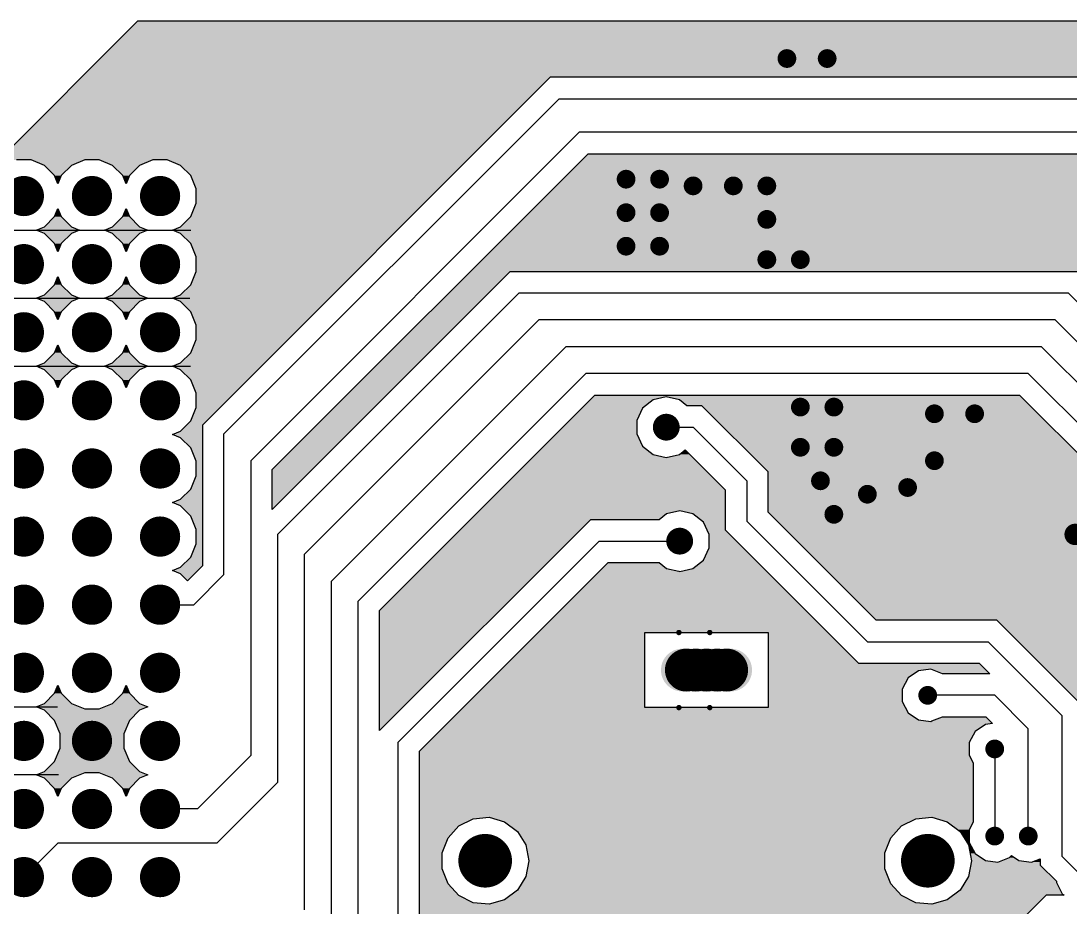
# Model space of a CAD drawing. Extents: x 295 to 953, y 10 to 290.
# Drawn here: x 514.4 to 579, y 188.7 to 243.2 of the extents above; entities that cross this region are included whole.
import ezdxf

# ---------------------------------------------------------------- set-up
doc = ezdxf.new("R2010")
doc.units = 0
doc.header["$LTSCALE"] = 5
doc.header["$MEASUREMENT"] = 0
doc.layers.get('0').update_dxf_attribs({"linetype": 'CONTINUOUS', "lineweight": 25})
doc.layers.add('19_SOLD_GBR', color=4, linetype='CONTINUOUS')

msp = doc.modelspace()

# ---------------------------------------------------------------- linework, layer by layer
at = {"color": 7}
for points, const_width in [([(561.866, 240.925, -1), (561.289, 240.925, -1)], 0.577), ([(564.341, 240.925, -1), (563.764, 240.925, -1)], 0.577), ([(515.237, 232.461, -1), (514, 232.461, -1)], 1.238), ([(519.428, 232.461, -1), (518.191, 232.461, -1)], 1.238), ([(523.619, 232.461, -1), (522.382, 232.461, -1)], 1.238), ([(551.966, 233.5, -1), (551.389, 233.5, -1)], 0.577), ([(554.029, 233.5, -1), (553.451, 233.5, -1)], 0.577), ([(556.091, 233.088, -1), (555.514, 233.088, -1)], 0.577), ([(558.566, 233.088, -1), (557.989, 233.088, -1)], 0.577), ([(560.629, 233.088, -1), (560.051, 233.088, -1)], 0.577), ([(551.966, 231.438, -1), (551.389, 231.438, -1)], 0.577), ([(554.029, 231.438, -1), (553.451, 231.438, -1)], 0.577), ([(560.629, 231.025, -1), (560.051, 231.025, -1)], 0.577), ([(551.966, 229.375, -1), (551.389, 229.375, -1)], 0.577), ([(554.029, 229.375, -1), (553.451, 229.375, -1)], 0.577), ([(515.237, 228.27, -1), (514, 228.27, -1)], 1.238), ([(519.428, 228.27, -1), (518.191, 228.27, -1)], 1.238), ([(523.619, 228.27, -1), (522.382, 228.27, -1)], 1.238), ([(560.629, 228.55, -1), (560.051, 228.55, -1)], 0.577), ([(562.691, 228.55, -1), (562.114, 228.55, -1)], 0.577), ([(515.237, 224.079, -1), (514, 224.079, -1)], 1.238), ([(519.428, 224.079, -1), (518.191, 224.079, -1)], 1.238), ([(523.619, 224.079, -1), (522.382, 224.079, -1)], 1.238), ([(515.237, 219.888, -1), (514, 219.888, -1)], 1.238), ([(519.428, 219.888, -1), (518.191, 219.888, -1)], 1.238), ([(523.619, 219.888, -1), (522.382, 219.888, -1)], 1.238), ([(562.691, 219.475, -1), (562.114, 219.475, -1)], 0.577), ([(564.754, 219.475, -1), (564.176, 219.475, -1)], 0.577), ([(570.941, 219.063, -1), (570.364, 219.063, -1)], 0.577), ([(573.416, 219.063, -1), (572.839, 219.063, -1)], 0.577), ([(554.565, 218.238, -1), (553.74, 218.238, -1)], 0.825), ([(562.691, 217, -1), (562.114, 217, -1)], 0.577), ([(564.754, 217, -1), (564.176, 217, -1)], 0.577), ([(515.237, 215.697, -1), (514, 215.697, -1)], 1.238), ([(519.428, 215.697, -1), (518.191, 215.697, -1)], 1.238), ([(523.619, 215.697, -1), (522.382, 215.697, -1)], 1.238), ([(570.941, 216.175, -1), (570.364, 216.175, -1)], 0.577), ([(563.929, 214.938, -1), (563.351, 214.938, -1)], 0.577), ([(569.291, 214.525, -1), (568.714, 214.525, -1)], 0.577), ([(566.816, 214.113, -1), (566.239, 214.113, -1)], 0.577), ([(564.754, 212.875, -1), (564.176, 212.875, -1)], 0.577), ([(515.237, 211.506, -1), (514, 211.506, -1)], 1.238), ([(519.428, 211.506, -1), (518.191, 211.506, -1)], 1.238), ([(523.619, 211.506, -1), (522.382, 211.506, -1)], 1.238), ([(555.39, 211.225, -1), (554.565, 211.225, -1)], 0.825), ([(579.645, 211.638, -1), (578.985, 211.638, -1)], 0.66), ([(515.237, 207.315, -1), (514, 207.315, -1)], 1.238), ([(519.428, 207.315, -1), (518.191, 207.315, -1)], 1.238), ([(523.619, 207.315, -1), (522.382, 207.315, -1)], 1.238), ([(555.012, 205.602, -1), (554.847, 205.602, -1)], 0.165), ([(556.91, 205.602, -1), (556.745, 205.602, -1)], 0.165), ([(515.237, 203.124, -1), (514, 203.124, -1)], 1.238), ([(519.428, 203.124, -1), (518.191, 203.124, -1)], 1.238), ([(523.619, 203.124, -1), (522.382, 203.124, -1)], 1.238), ([(556.05, 203.292, -1), (554.73, 203.292, -1)], 1.32), ([(556.628, 203.292, -1), (555.308, 203.292, -1)], 1.32), ([(557.288, 203.292, -1), (555.968, 203.292, -1)], 1.32), ([(557.948, 203.292, -1), (556.628, 203.292, -1)], 1.32), ([(558.525, 203.292, -1), (557.205, 203.292, -1)], 1.32), ([(570.529, 201.738, -1), (569.951, 201.738, -1)], 0.577), ([(555.012, 200.982, -1), (554.847, 200.982, -1)], 0.165), ([(556.91, 200.982, -1), (556.745, 200.982, -1)], 0.165), ([(515.237, 198.933, -1), (514, 198.933, -1)], 1.238), ([(519.428, 198.933, -1), (518.191, 198.933, -1)], 1.238), ([(523.619, 198.933, -1), (522.382, 198.933, -1)], 1.238), ([(574.654, 198.438, -1), (574.076, 198.438, -1)], 0.577), ([(515.237, 194.742, -1), (514, 194.742, -1)], 1.238), ([(519.428, 194.742, -1), (518.191, 194.742, -1)], 1.238), ([(523.619, 194.742, -1), (522.382, 194.742, -1)], 1.238), ([(543.832, 191.557, -1), (542.182, 191.557, -1)], 1.65), ([(571.073, 191.557, -1), (569.423, 191.557, -1)], 1.65), ([(574.654, 193.075, -1), (574.076, 193.075, -1)], 0.577), ([(576.716, 193.075, -1), (576.139, 193.075, -1)], 0.577), ([(515.237, 190.551, -1), (514, 190.551, -1)], 1.238), ([(519.428, 190.551, -1), (518.191, 190.551, -1)], 1.238), ([(523.619, 190.551, -1), (522.382, 190.551, -1)], 1.238)]:
    msp.add_lwpolyline(points, format="xyb", close=True, dxfattribs=dict(at, const_width=const_width))
at = {"layer": '19_SOLD_GBR', "color": 7}
for p, q in [((506.88, 228.482), (521.633, 243.235)), ((521.633, 243.235), (855.113, 243.235)), ((547.006, 239.77), (525.608, 218.371)), ((718.194, 239.77), (547.006, 239.77)), ((547.553, 238.45), (526.928, 217.825)), ((547.553, 238.45), (606.54, 238.45)), ((528.578, 216.175), (548.79, 236.388)), ((603.24, 236.388), (548.79, 236.388)), ((529.898, 215.629), (549.336, 235.068)), ((549.336, 235.068), (602.694, 235.068)), ((515.061, 234.688), (514.175, 234.688)), ((515.881, 234.35), (515.061, 234.688)), ((516.508, 233.723), (515.881, 234.35)), ((517.547, 234.35), (516.92, 233.723)), ((518.366, 234.688), (517.547, 234.35)), ((519.252, 234.688), (518.366, 234.688)), ((520.072, 234.35), (519.252, 234.688)), ((520.699, 233.723), (520.072, 234.35)), ((521.738, 234.35), (521.111, 233.723)), ((522.557, 234.688), (521.738, 234.35)), ((523.443, 234.688), (522.557, 234.688)), ((524.263, 234.35), (523.443, 234.688)), ((524.89, 233.723), (524.263, 234.35)), ((516.714, 233.223), (516.508, 233.723)), ((516.92, 233.723), (516.714, 233.223)), ((520.905, 233.223), (520.699, 233.723)), ((521.111, 233.723), (520.905, 233.223)), ((525.228, 232.904), (524.89, 233.723)), ((525.228, 232.018), (525.228, 232.904)), ((524.89, 231.198), (525.228, 232.018)), ((515.881, 230.571), (516.508, 231.198)), ((516.508, 231.198), (516.714, 231.698)), ((516.714, 231.698), (516.92, 231.198)), ((516.92, 231.198), (517.547, 230.571)), ((520.072, 230.571), (520.699, 231.198)), ((520.699, 231.198), (520.905, 231.698)), ((520.905, 231.698), (521.111, 231.198)), ((521.111, 231.198), (521.738, 230.571)), ((524.263, 230.571), (524.89, 231.198)), ((515.381, 230.365), (515.881, 230.571)), ((517.547, 230.571), (518.047, 230.365)), ((519.572, 230.365), (520.072, 230.571)), ((521.738, 230.571), (522.238, 230.365)), ((523.763, 230.365), (524.263, 230.571)), ((512.655, 230.365), (515.812, 230.365)), ((515.881, 230.159), (515.381, 230.365)), ((515.812, 230.365), (520.003, 230.365)), ((516.508, 229.532), (515.881, 230.159)), ((517.547, 230.159), (516.92, 229.532)), ((518.047, 230.365), (517.547, 230.159)), ((520.072, 230.159), (519.572, 230.365)), ((520.003, 230.365), (524.898, 230.365)), ((520.699, 229.532), (520.072, 230.159)), ((521.738, 230.159), (521.111, 229.532)), ((522.238, 230.365), (521.738, 230.159)), ((524.263, 230.159), (523.763, 230.365)), ((524.89, 229.532), (524.263, 230.159)), ((516.714, 229.032), (516.508, 229.532)), ((516.92, 229.532), (516.714, 229.032)), ((520.905, 229.032), (520.699, 229.532)), ((521.111, 229.532), (520.905, 229.032)), ((525.228, 228.713), (524.89, 229.532)), ((525.228, 227.827), (525.228, 228.713)), ((516.508, 227.007), (516.714, 227.507)), ((516.714, 227.507), (516.92, 227.007)), ((520.699, 227.007), (520.905, 227.507)), ((520.905, 227.507), (521.111, 227.007)), ((524.89, 227.007), (525.228, 227.827)), ((544.531, 227.807), (529.898, 213.175)), ((579.449, 227.807), (544.531, 227.807)), ((515.881, 226.38), (516.508, 227.007)), ((516.92, 227.007), (517.547, 226.38)), ((520.072, 226.38), (520.699, 227.007)), ((521.111, 227.007), (521.738, 226.38)), ((524.263, 226.38), (524.89, 227.007)), ((512.622, 226.174), (515.812, 226.174)), ((515.381, 226.174), (515.881, 226.38)), ((515.881, 225.968), (515.381, 226.174)), ((515.812, 226.174), (520.003, 226.174)), ((516.508, 225.341), (515.881, 225.968)), ((517.547, 225.968), (516.92, 225.341)), ((517.547, 226.38), (518.047, 226.174)), ((518.047, 226.174), (517.547, 225.968)), ((519.572, 226.174), (520.072, 226.38)), ((520.072, 225.968), (519.572, 226.174)), ((520.003, 226.174), (524.832, 226.174)), ((520.699, 225.341), (520.072, 225.968)), ((521.738, 225.968), (521.111, 225.341)), ((521.738, 226.38), (522.238, 226.174)), ((522.238, 226.174), (521.738, 225.968)), ((523.763, 226.174), (524.263, 226.38)), ((524.263, 225.968), (523.763, 226.174)), ((524.89, 225.341), (524.263, 225.968)), ((530.228, 211.638), (545.078, 226.488)), ((578.903, 226.488), (545.078, 226.488)), ((578.903, 226.488), (587.978, 217.413)), ((516.714, 224.841), (516.508, 225.341)), ((516.92, 225.341), (516.714, 224.841)), ((520.905, 224.841), (520.699, 225.341)), ((521.111, 225.341), (520.905, 224.841)), ((525.228, 224.522), (524.89, 225.341)), ((531.878, 210.4), (546.315, 224.838)), ((578.078, 224.838), (546.315, 224.838)), ((578.078, 224.838), (586.74, 216.175)), ((525.228, 223.636), (525.228, 224.522)), ((524.89, 222.816), (525.228, 223.636)), ((515.881, 222.189), (516.508, 222.816)), ((516.508, 222.816), (516.714, 223.316)), ((516.714, 223.316), (516.92, 222.816)), ((516.92, 222.816), (517.547, 222.189)), ((520.072, 222.189), (520.699, 222.816)), ((520.699, 222.816), (520.905, 223.316)), ((520.905, 223.316), (521.111, 222.816)), ((521.111, 222.816), (521.738, 222.189)), ((524.263, 222.189), (524.89, 222.816)), ((533.528, 208.75), (547.965, 223.188)), ((577.253, 223.188), (547.965, 223.188)), ((577.253, 223.188), (585.503, 214.938)), ((515.381, 221.983), (515.881, 222.189)), ((517.547, 222.189), (518.047, 221.983)), ((519.572, 221.983), (520.072, 222.189)), ((521.738, 222.189), (522.238, 221.983)), ((523.763, 221.983), (524.263, 222.189)), ((512.474, 221.983), (515.812, 221.983)), ((515.881, 221.777), (515.381, 221.983)), ((515.812, 221.983), (520.003, 221.983)), ((516.508, 221.15), (515.881, 221.777)), ((517.547, 221.777), (516.92, 221.15)), ((518.047, 221.983), (517.547, 221.777)), ((520.072, 221.777), (519.572, 221.983)), ((520.003, 221.983), (524.882, 221.983)), ((520.699, 221.15), (520.072, 221.777)), ((521.738, 221.777), (521.111, 221.15)), ((522.238, 221.983), (521.738, 221.777)), ((524.263, 221.777), (523.763, 221.983)), ((524.89, 221.15), (524.263, 221.777)), ((535.178, 207.513), (549.203, 221.538)), ((576.428, 221.538), (549.203, 221.538)), ((576.428, 221.538), (584.265, 213.7)), ((516.714, 220.65), (516.508, 221.15)), ((516.92, 221.15), (516.714, 220.65)), ((520.905, 220.65), (520.699, 221.15)), ((521.111, 221.15), (520.905, 220.65)), ((525.228, 220.331), (524.89, 221.15)), ((525.228, 219.445), (525.228, 220.331)), ((536.498, 206.966), (549.749, 220.217)), ((549.749, 220.217), (575.881, 220.217)), ((575.881, 220.217), (583.719, 212.38)), ((553.344, 219.916), (552.697, 219.399)), ((554.153, 220.099), (553.344, 219.916)), ((554.961, 219.916), (554.153, 220.099)), ((555.408, 219.557), (554.961, 219.916)), ((556.349, 219.557), (555.408, 219.557)), ((560.423, 215.484), (556.349, 219.557)), ((524.89, 218.625), (525.228, 219.445)), ((552.697, 219.399), (552.338, 218.652)), ((524.263, 217.998), (524.89, 218.625)), ((525.608, 218.371), (525.608, 209.709)), ((552.338, 218.652), (552.338, 217.823)), ((554.153, 218.238), (555.803, 218.238)), ((559.103, 214.938), (555.803, 218.238)), ((523.763, 217.792), (524.263, 217.998)), ((524.263, 217.586), (523.763, 217.792)), ((524.89, 216.959), (524.263, 217.586)), ((526.928, 209.163), (526.928, 217.825)), ((552.338, 217.823), (552.697, 217.076)), ((525.228, 216.14), (524.89, 216.959)), ((552.697, 217.076), (553.344, 216.559)), ((553.344, 216.559), (554.153, 216.376)), ((554.153, 216.376), (554.961, 216.559)), ((554.961, 216.559), (555.324, 216.85)), ((555.324, 216.85), (557.783, 214.391)), ((525.228, 215.254), (525.228, 216.14)), ((528.578, 216.175), (528.578, 198.025)), ((529.898, 213.175), (529.898, 215.629)), ((524.89, 214.434), (525.228, 215.254)), ((560.423, 213.009), (560.423, 215.484)), ((524.263, 213.807), (524.89, 214.434)), ((557.783, 214.391), (557.783, 211.916)), ((559.103, 214.938), (559.103, 212.463)), ((523.763, 213.601), (524.263, 213.807)), ((524.263, 213.395), (523.763, 213.601)), ((524.89, 212.768), (524.263, 213.395)), ((554.978, 213.086), (554.169, 212.903)), ((555.786, 212.903), (554.978, 213.086)), ((525.228, 211.949), (524.89, 212.768)), ((549.481, 212.545), (536.498, 199.563)), ((553.722, 212.545), (549.481, 212.545)), ((554.169, 212.903), (553.722, 212.545)), ((556.433, 212.387), (555.786, 212.903)), ((566.528, 205.038), (559.103, 212.463)), ((567.074, 206.357), (560.423, 213.009)), ((525.228, 211.063), (525.228, 211.949)), ((556.793, 211.639), (556.433, 212.387)), ((557.783, 211.916), (565.981, 203.718)), ((530.228, 211.638), (530.228, 196.375)), ((550.028, 211.225), (537.653, 198.85)), ((550.028, 211.225), (554.978, 211.225)), ((556.793, 210.811), (556.793, 211.639)), ((524.89, 210.243), (525.228, 211.063)), ((556.433, 210.063), (556.793, 210.811)), ((524.263, 209.616), (524.89, 210.243)), ((531.878, 210.4), (531.878, 188.538)), ((538.973, 198.304), (550.574, 209.905)), ((550.574, 209.905), (553.722, 209.905)), ((553.722, 209.905), (554.169, 209.547)), ((555.786, 209.547), (556.433, 210.063)), ((523.763, 209.41), (524.263, 209.616)), ((524.263, 209.204), (523.763, 209.41)), ((524.682, 208.785), (524.263, 209.204)), ((525.608, 209.709), (524.682, 208.785)), ((554.169, 209.547), (554.93, 209.374)), ((554.93, 209.374), (554.978, 209.364)), ((554.978, 209.364), (555.786, 209.547)), ((526.928, 209.163), (525.08, 207.315)), ((533.528, 208.75), (533.528, 186.888)), ((523.001, 207.315), (525.08, 207.315)), ((535.178, 207.513), (535.178, 185.238)), ((536.498, 199.563), (536.498, 206.966)), ((574.499, 206.357), (567.074, 206.357)), ((579.81, 201.046), (574.499, 206.357)), ((552.833, 205.602), (554.93, 205.602)), ((552.833, 200.982), (552.833, 205.602)), ((554.93, 205.602), (556.426, 205.602)), ((556.426, 205.602), (556.428, 205.602)), ((556.428, 205.602), (556.827, 205.602)), ((556.827, 205.602), (558.324, 205.602)), ((558.324, 205.602), (558.325, 205.602)), ((558.325, 205.602), (560.423, 205.602)), ((560.423, 205.602), (560.423, 200.982)), ((566.528, 205.038), (573.953, 205.038)), ((578.49, 200.5), (573.953, 205.038)), ((565.981, 203.718), (573.406, 203.718)), ((573.406, 203.718), (574.065, 203.058)), ((569.031, 202.808), (568.673, 202.124)), ((569.667, 203.247), (569.031, 202.808)), ((570.435, 203.341), (569.667, 203.247)), ((571.157, 203.066), (570.435, 203.341)), ((571.166, 203.058), (571.157, 203.066)), ((574.065, 203.058), (571.166, 203.058)), ((516.508, 201.861), (516.714, 202.361)), ((516.714, 202.361), (516.92, 201.861)), ((520.699, 201.861), (520.905, 202.361)), ((520.905, 202.361), (521.111, 201.861)), ((568.673, 202.124), (568.673, 201.351)), ((515.881, 201.234), (516.508, 201.861)), ((516.92, 201.861), (517.547, 201.234)), ((520.072, 201.234), (520.699, 201.861)), ((521.111, 201.861), (521.738, 201.234)), ((574.365, 201.738), (570.24, 201.738)), ((574.365, 201.738), (576.428, 199.675)), ((512.375, 201.028), (516.698, 201.028)), ((515.381, 201.028), (515.881, 201.234)), ((515.881, 200.822), (515.381, 201.028)), ((516.508, 200.195), (515.881, 200.822)), ((517.547, 201.234), (518.366, 200.896)), ((518.366, 200.896), (519.252, 200.896)), ((519.252, 200.896), (520.072, 201.234)), ((521.738, 200.822), (521.111, 200.195)), ((521.738, 201.234), (522.238, 201.028)), ((522.238, 201.028), (521.738, 200.822)), ((554.93, 200.982), (552.833, 200.982)), ((556.426, 200.982), (554.93, 200.982)), ((556.428, 200.982), (556.426, 200.982)), ((556.827, 200.982), (556.428, 200.982)), ((558.324, 200.982), (556.827, 200.982)), ((558.325, 200.982), (558.324, 200.982)), ((560.423, 200.982), (558.325, 200.982)), ((568.673, 201.351), (569.031, 200.667)), ((516.846, 199.376), (516.508, 200.195)), ((521.111, 200.195), (520.773, 199.376)), ((569.031, 200.667), (569.667, 200.228)), ((569.667, 200.228), (570.435, 200.135)), ((570.435, 200.135), (570.496, 200.158)), ((570.496, 200.158), (571.157, 200.409)), ((571.157, 200.409), (571.166, 200.417)), ((571.166, 200.417), (573.819, 200.417)), ((573.819, 200.417), (574.235, 200.002)), ((578.49, 200.5), (578.49, 191.838)), ((573.156, 199.508), (572.798, 198.824)), ((573.792, 199.947), (573.156, 199.508)), ((574.235, 200.002), (573.792, 199.947)), ((576.428, 193.075), (576.428, 199.675)), ((516.846, 198.49), (516.846, 199.376)), ((520.773, 199.376), (520.773, 198.49)), ((537.653, 184.413), (537.653, 198.85)), ((516.508, 197.67), (516.846, 198.49)), ((520.773, 198.49), (521.111, 197.67)), ((538.973, 185.287), (538.973, 198.304)), ((572.798, 198.824), (572.798, 198.051)), ((574.365, 198.438), (574.365, 193.075)), ((515.881, 197.043), (516.508, 197.67)), ((521.111, 197.67), (521.738, 197.043)), ((525.294, 194.742), (528.578, 198.025)), ((572.798, 198.051), (573.045, 197.58)), ((573.045, 197.58), (573.045, 193.933)), ((515.381, 196.837), (515.881, 197.043)), ((518.366, 196.969), (517.547, 196.631)), ((519.252, 196.969), (518.366, 196.969)), ((520.072, 196.631), (519.252, 196.969)), ((521.738, 197.043), (522.238, 196.837)), ((516.747, 196.837), (513.315, 196.837)), ((515.881, 196.631), (515.381, 196.837)), ((516.508, 196.004), (515.881, 196.631)), ((517.547, 196.631), (516.92, 196.004)), ((520.699, 196.004), (520.072, 196.631)), ((521.738, 196.631), (521.111, 196.004)), ((522.238, 196.837), (521.738, 196.631)), ((526.499, 192.646), (530.228, 196.375)), ((516.714, 195.504), (516.508, 196.004)), ((516.92, 196.004), (516.714, 195.504)), ((520.905, 195.504), (520.699, 196.004)), ((521.111, 196.004), (520.905, 195.504)), ((525.294, 194.742), (523.001, 194.742)), ((540.723, 192.971), (541.388, 193.7)), ((541.388, 193.7), (542.271, 194.141)), ((542.271, 194.141), (543.254, 194.232)), ((543.254, 194.232), (544.205, 193.961)), ((544.205, 193.961), (544.992, 193.367)), ((567.965, 192.971), (568.63, 193.7)), ((568.63, 193.7), (569.512, 194.141)), ((569.512, 194.141), (570.496, 194.232)), ((570.496, 194.232), (571.446, 193.961)), ((571.446, 193.961), (572.233, 193.367)), ((573.045, 193.933), (572.798, 193.461)), ((544.992, 193.367), (545.512, 192.527)), ((572.233, 193.367), (572.753, 192.527)), ((572.798, 193.461), (572.798, 192.689)), ((514.619, 190.551), (516.714, 192.646)), ((526.499, 192.646), (516.714, 192.646)), ((540.367, 192.05), (540.723, 192.971)), ((545.512, 192.527), (545.693, 191.557)), ((567.608, 192.05), (567.965, 192.971)), ((572.753, 192.527), (572.935, 191.557)), ((572.798, 192.689), (573.156, 192.004)), ((540.367, 191.064), (540.367, 192.05)), ((567.608, 191.064), (567.608, 192.05)), ((573.156, 192.004), (573.792, 191.565)), ((574.56, 191.473), (575.282, 191.747)), ((575.282, 191.747), (575.4, 191.879)), ((575.4, 191.879), (575.855, 191.565)), ((579.728, 190.6), (578.49, 191.838)), ((545.693, 191.557), (545.512, 190.587)), ((572.935, 191.557), (572.753, 190.587)), ((573.792, 191.565), (574.56, 191.473)), ((575.855, 191.565), (576.622, 191.473)), ((576.622, 191.473), (577.17, 191.679)), ((577.17, 191.679), (577.17, 191.291)), ((577.17, 191.291), (578.16, 190.301)), ((540.723, 190.143), (540.367, 191.064)), ((545.512, 190.587), (544.992, 189.747)), ((567.965, 190.143), (567.608, 191.064)), ((572.753, 190.587), (572.233, 189.747)), ((541.388, 189.414), (540.723, 190.143)), ((568.63, 189.414), (567.965, 190.143)), ((578.16, 190.301), (578.16, 190.214)), ((578.16, 190.214), (578.518, 189.529)), ((542.271, 188.973), (541.388, 189.414)), ((544.205, 189.153), (543.254, 188.882)), ((544.992, 189.747), (544.205, 189.153)), ((569.512, 188.973), (568.63, 189.414)), ((571.446, 189.153), (570.496, 188.882)), ((572.233, 189.747), (571.446, 189.153)), ((577.531, 189.445), (572.633, 184.546)), ((578.64, 189.445), (577.531, 189.445)), ((578.518, 189.529), (578.64, 189.445)), ((543.254, 188.882), (542.271, 188.973)), ((570.496, 188.882), (569.512, 188.973))]:
    msp.add_line(p, q, dxfattribs=at)
for points in [[(855.113, 241.42), (855.113, 243.235), (519.818, 241.42), (521.633, 243.235)], [(718.194, 239.77), (719.844, 241.42), (518.168, 239.77), (519.818, 241.42)], [(541.924, 234.688), (547.006, 239.77), (513.086, 234.688), (518.168, 239.77)], [(604.591, 233.17), (602.694, 235.067), (547.439, 233.17), (549.336, 235.067)], [(518.366, 234.688), (518.366, 234.688), (515.061, 234.688), (514.175, 234.688)], [(517.547, 234.35), (518.366, 234.688), (515.881, 234.35), (515.061, 234.688)], [(516.92, 233.723), (517.547, 234.35), (516.508, 233.723), (515.881, 234.35)], [(522.557, 234.688), (522.557, 234.688), (519.252, 234.688), (518.366, 234.688)], [(521.738, 234.35), (522.557, 234.688), (520.072, 234.35), (519.252, 234.688)], [(521.111, 233.723), (521.738, 234.35), (520.699, 233.723), (520.072, 234.35)], [(541.924, 234.688), (541.924, 234.688), (523.443, 234.688), (522.557, 234.688)], [(541.586, 234.35), (541.924, 234.688), (524.263, 234.35), (523.443, 234.688)], [(540.959, 233.723), (541.586, 234.35), (524.89, 233.723), (524.263, 234.35)], [(516.714, 233.223), (516.92, 233.723), (516.714, 233.223), (516.508, 233.723)], [(520.905, 233.223), (521.111, 233.723), (520.905, 233.223), (520.699, 233.723)], [(540.141, 232.904), (540.959, 233.723), (525.228, 232.904), (524.89, 233.723)], [(598.208, 231.159), (600.219, 233.17), (545.427, 231.159), (547.439, 233.17)], [(539.255, 232.018), (540.141, 232.904), (525.228, 232.018), (525.228, 232.904)], [(538.435, 231.198), (539.255, 232.018), (524.89, 231.198), (525.228, 232.018)], [(517.547, 230.571), (516.92, 231.198), (515.881, 230.571), (516.508, 231.198)], [(516.92, 231.198), (516.714, 231.698), (516.508, 231.198), (516.714, 231.698)], [(521.738, 230.571), (521.111, 231.198), (520.072, 230.571), (520.699, 231.198)], [(521.111, 231.198), (520.905, 231.698), (520.699, 231.198), (520.905, 231.698)], [(537.808, 230.571), (538.435, 231.198), (524.263, 230.571), (524.89, 231.198)], [(598.208, 229.821), (598.208, 231.159), (544.089, 229.821), (545.427, 231.159)], [(518.047, 230.365), (517.547, 230.571), (515.381, 230.365), (515.881, 230.571)], [(522.238, 230.365), (521.738, 230.571), (519.572, 230.365), (520.072, 230.571)], [(537.601, 230.365), (537.808, 230.571), (523.763, 230.365), (524.263, 230.571)], [(517.547, 230.159), (518.047, 230.365), (515.881, 230.159), (515.381, 230.365)], [(516.92, 229.532), (517.547, 230.159), (516.508, 229.532), (515.881, 230.159)], [(521.738, 230.159), (522.238, 230.365), (520.072, 230.159), (519.572, 230.365)], [(521.111, 229.532), (521.738, 230.159), (520.699, 229.532), (520.072, 230.159)], [(537.395, 230.159), (537.601, 230.365), (524.263, 230.159), (523.763, 230.365)], [(536.768, 229.532), (537.395, 230.159), (524.89, 229.532), (524.263, 230.159)], [(516.714, 229.032), (516.92, 229.532), (516.714, 229.032), (516.508, 229.532)], [(520.905, 229.032), (521.111, 229.532), (520.905, 229.032), (520.699, 229.532)], [(535.95, 228.713), (536.768, 229.532), (525.228, 228.713), (524.89, 229.532)], [(597.96, 228.576), (597.96, 229.349), (542.845, 228.576), (543.617, 229.349)], [(597.96, 229.349), (598.208, 229.821), (543.617, 229.349), (544.089, 229.821)], [(535.064, 227.827), (535.95, 228.713), (525.228, 227.827), (525.228, 228.713)], [(598.318, 227.892), (597.96, 228.576), (542.16, 227.892), (542.845, 228.576)], [(598.44, 227.807), (598.318, 227.892), (542.076, 227.807), (542.16, 227.892)], [(516.92, 227.007), (516.714, 227.507), (516.508, 227.007), (516.714, 227.507)], [(521.111, 227.007), (520.905, 227.507), (520.699, 227.007), (520.905, 227.507)], [(534.244, 227.007), (535.064, 227.827), (524.89, 227.007), (525.228, 227.827)], [(532.351, 215.629), (544.531, 227.807), (529.898, 215.629), (542.076, 227.807)], [(598.44, 227.807), (598.44, 227.807), (579.449, 227.807), (544.531, 227.807)], [(517.547, 226.38), (516.92, 227.007), (515.881, 226.38), (516.508, 227.007)], [(521.738, 226.38), (521.111, 227.007), (520.072, 226.38), (520.699, 227.007)], [(533.617, 226.38), (534.244, 227.007), (524.263, 226.38), (524.89, 227.007)], [(518.047, 226.174), (517.547, 226.38), (515.381, 226.174), (515.881, 226.38)], [(517.547, 225.968), (518.047, 226.174), (515.881, 225.968), (515.381, 226.174)], [(516.92, 225.341), (517.547, 225.968), (516.508, 225.341), (515.881, 225.968)], [(522.238, 226.174), (521.738, 226.38), (519.572, 226.174), (520.072, 226.38)], [(521.738, 225.968), (522.238, 226.174), (520.072, 225.968), (519.572, 226.174)], [(521.111, 225.341), (521.738, 225.968), (520.699, 225.341), (520.072, 225.968)], [(533.41, 226.174), (533.617, 226.38), (523.763, 226.174), (524.263, 226.38)], [(533.204, 225.968), (533.41, 226.174), (524.263, 225.968), (523.763, 226.174)], [(532.577, 225.341), (533.204, 225.968), (524.89, 225.341), (524.263, 225.968)], [(516.714, 224.841), (516.92, 225.341), (516.714, 224.841), (516.508, 225.341)], [(520.905, 224.841), (521.111, 225.341), (520.905, 224.841), (520.699, 225.341)], [(531.759, 224.522), (532.577, 225.341), (525.228, 224.522), (524.89, 225.341)], [(530.873, 223.636), (531.759, 224.522), (525.228, 223.636), (525.228, 224.522)], [(530.053, 222.816), (530.873, 223.636), (524.89, 222.816), (525.228, 223.636)], [(517.547, 222.189), (516.92, 222.816), (515.881, 222.189), (516.508, 222.816)], [(516.92, 222.816), (516.714, 223.316), (516.508, 222.816), (516.714, 223.316)], [(521.738, 222.189), (521.111, 222.816), (520.072, 222.189), (520.699, 222.816)], [(521.111, 222.816), (520.905, 223.316), (520.699, 222.816), (520.905, 223.316)], [(529.426, 222.189), (530.053, 222.816), (524.263, 222.189), (524.89, 222.816)], [(518.047, 221.983), (517.547, 222.189), (515.381, 221.983), (515.881, 222.189)], [(522.238, 221.983), (521.738, 222.189), (519.572, 221.983), (520.072, 222.189)], [(529.219, 221.983), (529.426, 222.189), (523.763, 221.983), (524.263, 222.189)], [(517.547, 221.777), (518.047, 221.983), (515.881, 221.777), (515.381, 221.983)], [(516.92, 221.15), (517.547, 221.777), (516.508, 221.15), (515.881, 221.777)], [(521.738, 221.777), (522.238, 221.983), (520.072, 221.777), (519.572, 221.983)], [(521.111, 221.15), (521.738, 221.777), (520.699, 221.15), (520.072, 221.777)], [(529.013, 221.777), (529.219, 221.983), (524.263, 221.777), (523.763, 221.983)], [(528.386, 221.15), (529.013, 221.777), (524.89, 221.15), (524.263, 221.777)], [(516.714, 220.65), (516.92, 221.15), (516.714, 220.65), (516.508, 221.15)], [(520.905, 220.65), (521.111, 221.15), (520.905, 220.65), (520.699, 221.15)], [(527.568, 220.331), (528.386, 221.15), (525.228, 220.331), (524.89, 221.15)], [(526.682, 219.445), (527.568, 220.331), (525.228, 219.445), (525.228, 220.331)], [(576, 220.099), (575.881, 220.217), (549.63, 220.099), (549.749, 220.217)], [(575.881, 220.217), (575.881, 220.217), (549.749, 220.217), (575.881, 220.217)], [(552.697, 219.399), (553.344, 219.916), (548.93, 219.399), (549.447, 219.916)], [(553.344, 219.916), (554.153, 220.099), (549.447, 219.916), (549.63, 220.099)], [(576.183, 219.916), (576, 220.099), (554.961, 219.916), (554.153, 220.099)], [(576.541, 219.557), (576.183, 219.916), (555.408, 219.557), (554.961, 219.916)], [(576.541, 219.557), (576.541, 219.557), (556.349, 219.557), (555.408, 219.557)], [(580.615, 215.484), (576.541, 219.557), (560.423, 215.484), (556.349, 219.557)], [(525.862, 218.625), (526.682, 219.445), (524.89, 218.625), (525.228, 219.445)], [(552.338, 218.652), (552.697, 219.399), (548.183, 218.652), (548.93, 219.399)], [(525.608, 217.998), (525.608, 218.371), (524.263, 217.998), (524.636, 218.371)], [(525.608, 218.371), (525.862, 218.625), (524.636, 218.371), (524.89, 218.625)], [(552.338, 217.823), (552.338, 218.652), (547.355, 217.823), (548.183, 218.652)], [(525.608, 217.792), (525.608, 217.998), (523.763, 217.792), (524.263, 217.998)], [(525.608, 217.586), (525.608, 217.792), (524.263, 217.586), (523.763, 217.792)], [(525.608, 216.959), (525.608, 217.586), (524.89, 216.959), (524.263, 217.586)], [(552.697, 217.076), (552.338, 217.823), (546.607, 217.076), (547.355, 217.823)], [(525.608, 216.14), (525.608, 216.959), (525.228, 216.14), (524.89, 216.959)], [(553.344, 216.559), (552.697, 217.076), (546.091, 216.559), (546.607, 217.076)], [(557.783, 214.391), (555.798, 216.376), (543.923, 214.391), (545.908, 216.376)], [(554.153, 216.376), (553.344, 216.559), (545.908, 216.376), (546.091, 216.559)], [(555.798, 216.376), (555.614, 216.559), (554.153, 216.376), (554.961, 216.559)], [(555.614, 216.559), (555.324, 216.85), (554.961, 216.559), (555.324, 216.85)], [(525.608, 215.254), (525.608, 216.14), (525.228, 215.254), (525.228, 216.14)], [(529.898, 213.175), (532.351, 215.629), (529.898, 213.175), (529.898, 215.629)], [(525.608, 214.434), (525.608, 215.254), (524.89, 214.434), (525.228, 215.254)], [(583.09, 213.009), (580.615, 215.484), (560.423, 213.009), (560.423, 215.484)], [(525.608, 213.807), (525.608, 214.434), (524.263, 213.807), (524.89, 214.434)], [(557.783, 213.086), (557.783, 214.391), (542.617, 213.086), (543.923, 214.391)], [(525.608, 213.601), (525.608, 213.807), (523.763, 213.601), (524.263, 213.807)], [(525.608, 213.395), (525.608, 213.601), (524.263, 213.395), (523.763, 213.601)], [(525.608, 212.768), (525.608, 213.395), (524.89, 212.768), (524.263, 213.395)], [(554.169, 212.903), (554.978, 213.086), (542.434, 212.903), (542.617, 213.086)], [(557.783, 212.903), (557.783, 213.086), (555.786, 212.903), (554.978, 213.086)], [(525.608, 211.949), (525.608, 212.768), (525.228, 211.949), (524.89, 212.768)], [(543.902, 206.966), (549.481, 212.545), (536.498, 206.966), (542.076, 212.545)], [(553.722, 212.545), (554.169, 212.903), (542.076, 212.545), (542.434, 212.903)], [(557.783, 212.387), (557.783, 212.903), (556.433, 212.387), (555.786, 212.903)], [(583.719, 212.38), (583.09, 213.009), (561.051, 212.38), (560.423, 213.009)], [(525.608, 211.063), (525.608, 211.949), (525.228, 211.063), (525.228, 211.949)], [(557.783, 211.916), (557.783, 212.387), (556.659, 211.916), (556.433, 212.387)], [(558.06, 211.639), (557.783, 211.916), (556.793, 211.639), (556.659, 211.916)], [(639.817, 211.969), (639.406, 212.38), (561.462, 211.969), (561.051, 212.38)], [(584.346, 211.878), (585.329, 211.969), (561.553, 211.878), (561.462, 211.969)], [(583.463, 211.438), (584.346, 211.878), (561.993, 211.438), (561.553, 211.878)], [(558.888, 210.811), (558.06, 211.639), (556.793, 210.811), (556.793, 211.639)], [(582.798, 210.709), (583.463, 211.438), (562.723, 210.709), (561.993, 211.438)], [(525.608, 210.243), (525.608, 211.063), (524.89, 210.243), (525.228, 211.063)], [(559.636, 210.063), (558.888, 210.811), (556.433, 210.063), (556.793, 210.811)], [(582.442, 209.788), (582.798, 210.709), (563.643, 209.788), (562.723, 210.709)], [(525.608, 209.709), (525.608, 210.243), (524.355, 209.709), (524.89, 210.243)], [(554.169, 209.547), (553.722, 209.905), (550.216, 209.547), (550.574, 209.905)], [(553.722, 209.905), (553.722, 209.905), (550.574, 209.905), (553.722, 209.905)], [(560.152, 209.547), (559.636, 210.063), (555.786, 209.547), (556.433, 210.063)], [(525.308, 209.41), (525.515, 209.616), (523.763, 209.41), (524.263, 209.616)], [(525.102, 209.204), (525.308, 209.41), (524.263, 209.204), (523.763, 209.41)], [(525.515, 209.616), (525.608, 209.709), (524.263, 209.616), (524.355, 209.709)], [(524.682, 208.785), (525.102, 209.204), (524.682, 208.785), (524.263, 209.204)], [(564.097, 205.602), (560.335, 209.364), (546.271, 205.602), (550.033, 209.364)], [(554.978, 209.364), (554.93, 209.374), (550.033, 209.364), (550.042, 209.374)], [(554.93, 209.374), (554.169, 209.547), (550.042, 209.374), (550.216, 209.547)], [(560.335, 209.364), (560.152, 209.547), (554.978, 209.364), (555.786, 209.547)], [(582.442, 208.801), (582.442, 209.788), (564.63, 208.801), (563.643, 209.788)], [(582.798, 207.88), (582.442, 208.801), (565.551, 207.88), (564.63, 208.801)], [(583.463, 207.151), (582.798, 207.88), (566.28, 207.151), (565.551, 207.88)], [(536.498, 199.563), (543.902, 206.966), (536.498, 199.563), (536.498, 206.966)], [(584.346, 206.711), (583.463, 207.151), (566.721, 206.711), (566.28, 207.151)], [(585.329, 206.62), (584.346, 206.711), (566.811, 206.62), (566.721, 206.711)], [(655.055, 206.547), (655.647, 206.62), (566.884, 206.547), (566.811, 206.62)], [(654.779, 206.357), (655.055, 206.547), (567.074, 206.357), (566.884, 206.547)], [(643.688, 206.357), (643.688, 206.357), (574.499, 206.357), (567.074, 206.357)], [(642.668, 205.339), (643.688, 206.357), (575.517, 205.339), (574.499, 206.357)], [(552.833, 202.586), (552.833, 205.602), (543.254, 202.586), (546.271, 205.602)], [(564.097, 205.602), (564.097, 205.602), (560.423, 205.602), (554.93, 205.602)], [(565.981, 203.718), (564.097, 205.602), (560.423, 203.718), (560.423, 205.602)], [(642.424, 205.31), (642.668, 205.339), (575.546, 205.31), (575.517, 205.339)], [(641.787, 204.871), (642.424, 205.31), (575.985, 204.871), (575.546, 205.31)], [(641.429, 204.186), (641.787, 204.871), (576.67, 204.186), (575.985, 204.871)], [(559.332, 203.797), (559.21, 204.024), (553.923, 203.797), (554.045, 204.024)], [(559.21, 204.024), (559.046, 204.226), (554.045, 204.024), (554.209, 204.226)], [(559.046, 204.226), (558.845, 204.389), (554.209, 204.226), (554.41, 204.389)], [(558.845, 204.389), (558.617, 204.511), (554.41, 204.389), (554.638, 204.511)], [(558.617, 204.511), (558.37, 204.587), (554.638, 204.511), (554.885, 204.587)], [(558.37, 204.587), (558.113, 204.612), (554.885, 204.587), (555.143, 204.612)], [(641.429, 203.587), (641.429, 204.186), (577.269, 203.587), (576.67, 204.186)], [(559.433, 203.292), (559.408, 203.549), (553.823, 203.292), (553.847, 203.549)], [(559.408, 203.549), (559.332, 203.797), (553.847, 203.549), (553.923, 203.797)], [(573.782, 203.341), (573.406, 203.718), (560.423, 203.341), (560.423, 203.718)], [(584.346, 203.496), (585.329, 203.587), (577.36, 203.496), (577.269, 203.587)], [(583.463, 203.056), (584.346, 203.496), (577.8, 203.056), (577.36, 203.496)], [(559.408, 203.034), (559.433, 203.292), (553.847, 203.034), (553.823, 203.292)], [(559.332, 202.787), (559.408, 203.034), (553.923, 202.787), (553.847, 203.034)], [(559.21, 202.559), (559.332, 202.787), (554.045, 202.559), (553.923, 202.787)], [(569.667, 203.247), (570.435, 203.341), (560.423, 203.247), (560.423, 203.341)], [(569.031, 202.808), (569.667, 203.247), (560.423, 202.808), (560.423, 203.247)], [(568.673, 202.124), (569.031, 202.808), (560.423, 202.124), (560.423, 202.808)], [(574.057, 203.066), (573.782, 203.341), (571.157, 203.066), (570.435, 203.341)], [(574.065, 203.058), (574.057, 203.066), (571.166, 203.058), (571.157, 203.066)], [(582.798, 202.327), (583.463, 203.056), (578.53, 202.327), (577.8, 203.056)], [(516.92, 201.861), (516.714, 202.361), (516.508, 201.861), (516.714, 202.361)], [(521.111, 201.861), (520.905, 202.361), (520.699, 201.861), (520.905, 202.361)], [(552.833, 200.982), (552.833, 202.586), (541.651, 200.982), (543.254, 202.586)], [(559.046, 202.358), (559.21, 202.559), (554.209, 202.358), (554.045, 202.559)], [(558.845, 202.195), (559.046, 202.358), (554.41, 202.195), (554.209, 202.358)], [(558.617, 202.072), (558.845, 202.195), (554.638, 202.072), (554.41, 202.195)], [(558.37, 201.997), (558.617, 202.072), (554.885, 201.997), (554.638, 202.072)], [(568.673, 201.351), (568.673, 202.124), (560.423, 201.351), (560.423, 202.124)], [(582.442, 201.406), (582.798, 202.327), (579.45, 201.406), (578.53, 202.327)], [(517.547, 201.234), (516.92, 201.861), (515.881, 201.234), (516.508, 201.861)], [(521.738, 201.234), (521.111, 201.861), (520.072, 201.234), (520.699, 201.861)], [(558.113, 201.972), (558.37, 201.997), (555.143, 201.972), (554.885, 201.997)], [(518.046, 201.028), (517.547, 201.234), (515.381, 201.028), (515.881, 201.234)], [(518.366, 200.896), (518.046, 201.028), (515.701, 200.896), (515.381, 201.028)], [(521.738, 200.822), (521.918, 200.896), (515.881, 200.822), (515.701, 200.896)], [(521.111, 200.195), (521.738, 200.822), (516.508, 200.195), (515.881, 200.822)], [(521.918, 200.896), (522.238, 201.028), (519.252, 200.896), (519.572, 201.028)], [(522.238, 201.028), (521.738, 201.234), (519.572, 201.028), (520.072, 201.234)], [(569.031, 200.667), (568.866, 200.982), (541.335, 200.667), (541.651, 200.982)], [(568.866, 200.982), (568.673, 201.351), (560.423, 200.982), (560.423, 201.351)], [(520.773, 199.376), (521.111, 200.195), (516.846, 199.376), (516.508, 200.195)], [(574.235, 200.002), (574.101, 200.135), (540.67, 200.002), (540.804, 200.135)], [(570.435, 200.135), (569.667, 200.228), (540.804, 200.135), (540.896, 200.228)], [(569.667, 200.228), (569.031, 200.667), (540.896, 200.228), (541.335, 200.667)], [(574.101, 200.135), (574.078, 200.158), (570.435, 200.135), (570.496, 200.158)], [(574.078, 200.158), (573.827, 200.409), (570.496, 200.158), (571.157, 200.409)], [(573.827, 200.409), (573.819, 200.417), (571.157, 200.409), (571.166, 200.417)], [(573.819, 200.417), (573.819, 200.417), (571.166, 200.417), (573.819, 200.417)], [(572.798, 198.824), (573.156, 199.508), (539.492, 198.824), (540.177, 199.508)], [(573.156, 199.508), (573.792, 199.947), (540.177, 199.508), (540.616, 199.947)], [(573.792, 199.947), (574.235, 200.002), (540.616, 199.947), (540.67, 200.002)], [(520.773, 198.49), (520.773, 199.376), (516.846, 198.49), (516.846, 199.376)], [(521.111, 197.67), (520.773, 198.49), (516.508, 197.67), (516.846, 198.49)], [(572.798, 198.304), (572.798, 198.824), (538.973, 198.304), (539.492, 198.824)], [(572.798, 198.051), (572.798, 198.304), (538.973, 198.051), (538.973, 198.304)], [(521.738, 197.043), (521.111, 197.67), (515.881, 197.043), (516.508, 197.67)], [(573.045, 197.58), (572.798, 198.051), (538.973, 197.58), (538.973, 198.051)], [(573.045, 194.232), (573.045, 197.58), (538.973, 194.232), (538.973, 197.58)], [(518.046, 196.837), (518.366, 196.969), (515.381, 196.837), (515.701, 196.969)], [(521.918, 196.969), (521.738, 197.043), (515.701, 196.969), (515.881, 197.043)], [(521.918, 196.969), (521.918, 196.969), (519.252, 196.969), (518.366, 196.969)], [(522.238, 196.837), (521.918, 196.969), (519.572, 196.837), (519.252, 196.969)], [(517.547, 196.631), (518.046, 196.837), (515.881, 196.631), (515.381, 196.837)], [(516.92, 196.004), (517.547, 196.631), (516.508, 196.004), (515.881, 196.631)], [(521.738, 196.631), (522.238, 196.837), (520.072, 196.631), (519.572, 196.837)], [(521.111, 196.004), (521.738, 196.631), (520.699, 196.004), (520.072, 196.631)], [(516.714, 195.504), (516.92, 196.004), (516.714, 195.504), (516.508, 196.004)], [(520.905, 195.504), (521.111, 196.004), (520.905, 195.504), (520.699, 196.004)], [(542.271, 194.141), (543.254, 194.232), (538.973, 194.141), (538.973, 194.232)], [(541.388, 193.7), (542.271, 194.141), (538.973, 193.7), (538.973, 194.141)], [(540.723, 192.971), (541.388, 193.7), (538.973, 192.971), (538.973, 193.7)], [(569.512, 194.141), (570.496, 194.232), (543.573, 194.141), (543.254, 194.232)], [(569.152, 193.961), (569.512, 194.141), (544.205, 193.961), (543.573, 194.141)], [(568.63, 193.7), (569.152, 193.961), (544.55, 193.7), (544.205, 193.961)], [(568.326, 193.367), (568.63, 193.7), (544.992, 193.367), (544.55, 193.7)], [(573.045, 193.961), (573.045, 194.232), (571.446, 193.961), (570.496, 194.232)], [(573.045, 193.933), (573.045, 193.961), (571.483, 193.933), (571.446, 193.961)], [(572.798, 193.461), (573.045, 193.933), (572.109, 193.461), (571.483, 193.933)], [(567.965, 192.971), (568.326, 193.367), (545.237, 192.971), (544.992, 193.367)], [(572.798, 193.367), (572.798, 193.461), (572.233, 193.367), (572.109, 193.461)], [(572.798, 192.689), (572.798, 193.367), (572.653, 192.689), (572.233, 193.367)], [(540.367, 192.05), (540.723, 192.971), (538.973, 192.05), (538.973, 192.971)], [(567.793, 192.527), (567.965, 192.971), (545.512, 192.527), (545.237, 192.971)], [(567.608, 192.05), (567.793, 192.527), (545.601, 192.05), (545.512, 192.527)], [(572.882, 192.527), (572.798, 192.689), (572.753, 192.527), (572.653, 192.689)], [(573.156, 192.004), (572.882, 192.527), (572.851, 192.004), (572.753, 192.527)], [(540.367, 191.064), (540.367, 192.05), (538.973, 191.064), (538.973, 192.05)], [(567.608, 191.557), (567.608, 192.05), (545.693, 191.557), (545.601, 192.05)], [(573.792, 191.565), (573.156, 192.004), (572.933, 191.565), (572.851, 192.004)], [(575.855, 191.565), (575.591, 191.747), (574.804, 191.565), (575.282, 191.747)], [(575.591, 191.747), (575.4, 191.879), (575.282, 191.747), (575.4, 191.879)], [(567.608, 191.064), (567.608, 191.557), (545.601, 191.064), (545.693, 191.557)], [(577.875, 190.587), (577.17, 191.291), (572.753, 190.587), (572.885, 191.291)], [(577.17, 191.291), (577.17, 191.473), (572.885, 191.291), (572.919, 191.473)], [(574.56, 191.473), (573.861, 191.557), (572.919, 191.473), (572.935, 191.557)], [(573.861, 191.557), (573.792, 191.565), (572.935, 191.557), (572.933, 191.565)], [(576.622, 191.473), (575.855, 191.565), (574.56, 191.473), (574.804, 191.565)], [(577.17, 191.473), (577.17, 191.679), (576.622, 191.473), (577.17, 191.679)], [(540.723, 190.143), (540.367, 191.064), (538.973, 190.143), (538.973, 191.064)], [(567.965, 190.143), (567.793, 190.587), (545.237, 190.143), (545.512, 190.587)], [(567.793, 190.587), (567.608, 191.064), (545.512, 190.587), (545.601, 191.064)], [(578.16, 190.301), (577.875, 190.587), (572.576, 190.301), (572.753, 190.587)], [(541.388, 189.414), (540.723, 190.143), (538.973, 189.414), (538.973, 190.143)], [(568.326, 189.747), (567.965, 190.143), (544.992, 189.747), (545.237, 190.143)], [(578.404, 189.747), (578.16, 190.214), (572.233, 189.747), (572.522, 190.214)], [(578.16, 190.214), (578.16, 190.301), (572.522, 190.214), (572.576, 190.301)], [(542.271, 188.973), (541.388, 189.414), (538.973, 188.973), (538.973, 189.414)], [(569.512, 188.973), (569.152, 189.153), (543.573, 188.973), (544.205, 189.153)], [(569.152, 189.153), (568.63, 189.414), (544.205, 189.153), (544.55, 189.414)], [(568.63, 189.414), (568.326, 189.747), (544.55, 189.414), (544.992, 189.747)], [(576.969, 188.882), (577.239, 189.153), (570.496, 188.882), (571.446, 189.153)], [(577.239, 189.153), (577.531, 189.445), (571.446, 189.153), (571.833, 189.445)], [(578.64, 189.445), (578.518, 189.529), (571.833, 189.445), (571.945, 189.529)], [(578.518, 189.529), (578.404, 189.747), (571.945, 189.529), (572.233, 189.747)], [(543.254, 188.882), (542.271, 188.973), (538.973, 188.882), (538.973, 188.973)], [(573.936, 185.85), (576.969, 188.882), (538.973, 185.85), (538.973, 188.882)], [(570.496, 188.882), (569.512, 188.973), (543.254, 188.882), (543.573, 188.973)]]:
    msp.add_solid(points, dxfattribs=at)

doc.saveas('drawing.dxf')
